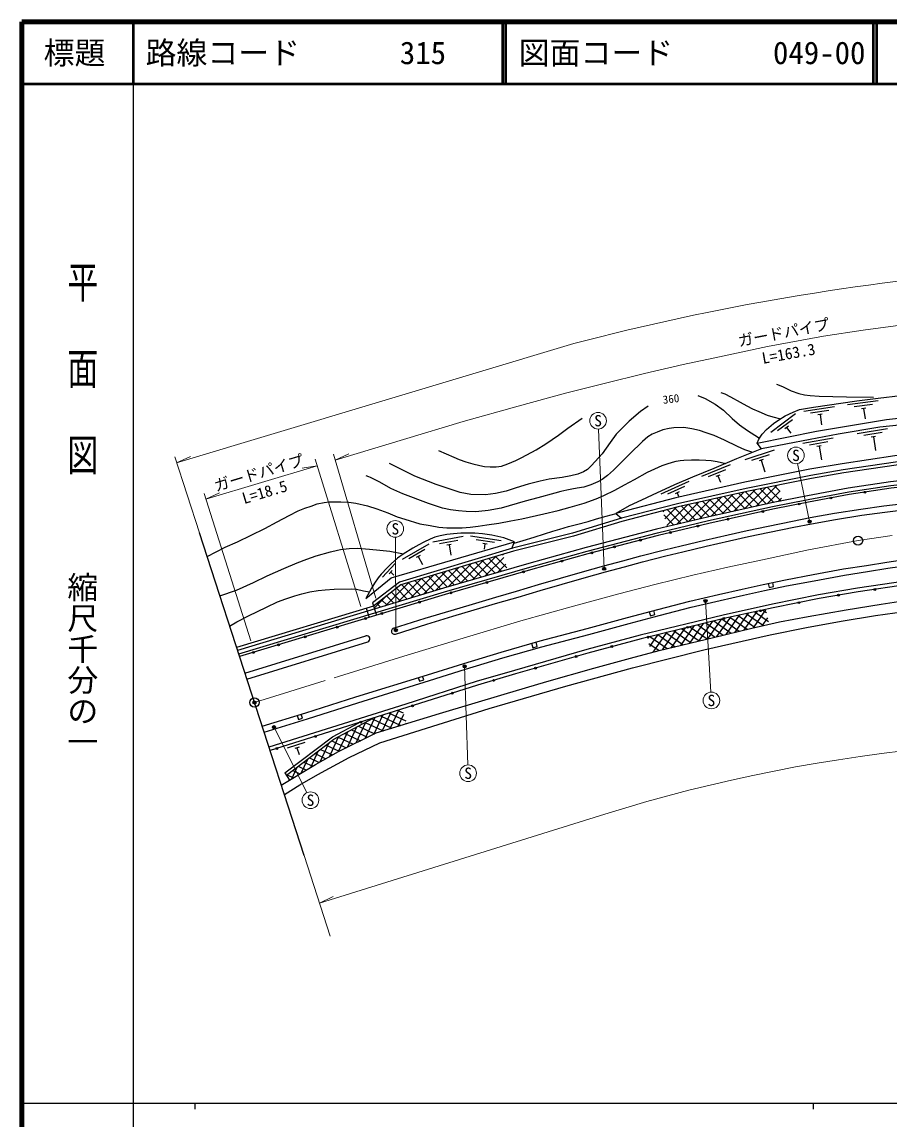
# Model space of a CAD drawing. Units: millimetres at full size, sheet at 1:1000; details may follow other scales. Extents: x 40000 to 680000, y 20000 to 380000.
# Drawn here: x 40000 to 180302, y 202409 to 380000 of the extents above; entities that cross this region are included whole.
import ezdxf
from ezdxf.enums import TextEntityAlignment as Align

# ---------------------------------------------------------------- set-up
doc = ezdxf.new("R2010")
doc.units = ezdxf.units.MM
doc.header["$LTSCALE"] = 1000
doc.header["$PDMODE"] = 32
doc.header["$PDSIZE"] = 500
doc.linetypes.add('CHAIN', pattern=[18.5, 12, -1.5, 3.5, -1.5])
for name, color, linetype, lineweight in [('M-BGD', 7, 'Continuous', 25), ('M-BGD-HTXT', 7, 'Continuous', 13), ('M-BMK', 2, 'CHAIN', 13), ('M-BMK-OTRS', 5, 'Continuous', 25), ('M-BMK-SRVR', 3, 'Continuous', 25), ('M-STR-HTXT', 7, 'Continuous', 13), ('M-STR-STRC', 7, 'Continuous', 25), ('M-TTL', 2, 'Continuous', 140), ('M-TTL-BAND', 7, 'Continuous', 25), ('M-TTL-LINE', 7, 'Continuous', 50)]:
    doc.layers.add(name, color=color, linetype=linetype, lineweight=lineweight)
doc.layers.add('M-OTRS', color=6, linetype='Continuous')
doc.layers.add('M-TTL-TXT', color=7, linetype='Continuous')
doc.styles.add('@ＭＳ ゴシック', font='')
doc.styles.add('ＭＳ ゴシック', font='')
doc.styles.get('@ＭＳ ゴシック').set_extended_font_data('@MS Gothic')
doc.styles.get('ＭＳ ゴシック').set_extended_font_data('MS Gothic')
pattern_1 = [(45, (-0, -0), (-707.1068, 707.1068), []), (135, (-0, -0), (-707.1068, -707.1068), [])]

msp = doc.modelspace()

# ---------------------------------------------------------------- hatches: boundary and pattern name
at = {"layer": 'M-BGD'}
h = msp.add_hatch(dxfattribs=at)
h.set_pattern_fill('USER', color=256, style=0, pattern_type=2)
h.set_pattern_definition(pattern_1)
h.paths.add_polyline_path([(161305, 302140), (162999, 302482), (162483, 305056), (157299, 304015), (146175, 301492), (143704, 300847), (144372, 298287), (150930, 299862)])
h = msp.add_hatch(dxfattribs=at)
h.set_pattern_fill('USER', color=256, style=0, pattern_type=2)
h.set_pattern_definition(pattern_1)
h.paths.add_polyline_path([(118571, 291333), (117824, 293830), (101295, 288882), (96894, 285443), (97039, 284964), (108186, 288334)])
h = msp.add_hatch(dxfattribs=at)
h.set_pattern_fill('USER', color=256, style=0, pattern_type=2)
h.set_pattern_definition([(55, (-0, -0), (-819.152, 573.5764), []), (145, (-0, -0), (-573.5764, -819.152), [])])
h.paths.add_polyline_path([(158116, 281879), (160909, 282513), (160371, 284886), (153579, 283439), (141203, 280417), (141817, 277900), (143107, 278242), (151915, 280370)])
h = msp.add_hatch(dxfattribs=at)
h.set_pattern_fill('USER', color=256, style=0, pattern_type=2)
h.set_pattern_definition([(65, (-0, -0), (-906.3078, 422.6183), []), (155, (-0, -0), (-422.6183, -906.3078), [])])
h.paths.add_polyline_path([(90484, 263880), (82790, 258050), (83275, 257246), (87513, 259806), (91231, 261903), (97311, 264913), (102244, 266425), (101512, 268760), (96811, 267285)])
at = {"layer": 'M-STR-STRC'}
for points in [[(167661, 299241, -0.41421), (167561, 298902, -0.41421), (167222, 299002, -1)], [(134428, 291603, -0.41421), (134328, 291264, -0.41421), (133989, 291364, -1)], [(150817, 286396, -0.41421), (150717, 286057, -0.41421), (150378, 286157, -1)], [(100710, 281661, -0.41421), (100610, 281322, -0.41421), (100271, 281422, -1)], [(111844, 275822, -0.41421), (111744, 275483, -0.41421), (111404, 275583, -1)], [(81012, 265969, -1), (80573, 265730, -0.41421), (80673, 266069, -0.41421)]]:
    msp.add_hatch(color=256, dxfattribs=at).paths.add_polyline_path(points)

# ---------------------------------------------------------------- linework, layer by layer
at = {"layer": 'M-BGD'}
for p, q in [((178541, 318672), (173587, 317995)), ((177611, 318091), (174639, 317685)), ((165186, 316571), (161189, 313567)), ((171485, 317687), (166538, 316960)), ((170561, 317097), (167593, 316661)), ((169489, 316484), (168796, 316382)), ((169143, 316433), (169388, 314764)), ((176533, 317489), (175839, 317395)), ((176186, 317442), (176414, 315770)), ((164657, 315610), (162259, 313808)), ((164008, 314560), (163449, 314139)), ((163729, 314349), (164405, 313450)), ((171283, 312646), (166364, 311750)), ((180073, 314150), (175143, 313312)), ((179162, 313538), (176205, 313036)), ((178104, 312902), (177414, 312785)), ((177759, 312844), (178136, 310625)), ((170380, 312024), (167428, 311486)), ((169329, 311375), (168640, 311250)), ((168985, 311312), (169388, 309099)), ((161716, 310672), (156955, 309145)), ((160902, 309938), (158045, 309022)), ((159944, 309158), (159277, 308944)), ((159611, 309051), (160204, 307200)), ((154596, 308306), (149963, 306425)), ((153838, 307513), (151059, 306385)), ((147928, 305619), (143374, 303556)), ((152942, 306663), (152294, 306400)), ((152618, 306532), (153041, 305489)), ((147203, 304797), (144470, 303559)), ((146341, 303912), (145703, 303623)), ((146022, 303768), (146254, 303255)), ((111418, 296683), (106498, 295789)), ((117521, 296020), (112580, 296782)), ((105840, 295485), (101495, 293011)), ((110514, 296061), (107563, 295525)), ((109463, 295413), (108775, 295288)), ((109119, 295351), (109421, 293690)), ((116465, 295728), (113500, 296185)), ((115259, 295458), (114568, 295565)), ((114913, 295512), (114785, 294680)), ((105194, 294600), (102587, 293115)), ((104417, 293640), (103809, 293293)), ((104113, 293466), (104836, 292195)), ((100371, 292328), (98324, 290135)), ((99915, 291180), (99438, 290669)), ((99677, 290924), (100182, 290452)), ((96728, 285993), (97343, 283959)), ((95718, 285087), (96167, 283603)), ((76083, 274573), (95645, 280623)), ((76391, 273622), (95941, 279668)), ((85796, 263358), (82933, 262460)), ((84833, 262585), (84165, 262375)), ((84499, 262480), (84836, 261406)), ((82556, 258437), (83275, 257246))]:
    msp.add_line(p, q, dxfattribs=at)
for points in [[(153083, 319994), (153730, 319794), (154659, 319307), (156200, 318475), (157312, 317878), (158197, 317377), (159214, 316950), (160585, 316368), (161492, 316096), (162732, 315741)], [(162100, 321378), (163064, 320966), (164477, 320313), (165706, 319843), (166642, 319666), (167542, 319548), (168984, 319437), (173425, 319312), (177801, 319267)], [(149374, 319540), (150549, 319037), (152164, 318135), (153496, 317150), (154901, 315798), (156107, 314761), (157378, 313854), (158587, 313099), (159357, 312639)], [(159673, 310879), (158936, 311827), (159239, 312485), (159774, 313246), (160483, 314036), (161628, 314984), (162459, 315576), (163519, 316219), (164777, 316809), (165826, 317240), (166448, 317394), (168079, 317643), (175107, 318662), (178565, 319116), (182171, 319507)], [(158936, 311827), (168551, 313771), (179876, 315646), (184207, 316129), (190363, 316803), (197817, 317464), (204607, 317954), (211960, 318298), (217876, 318516), (223554, 318600), (223287, 317601)], [(141345, 317807), (140073, 316947), (138273, 315390), (136156, 313274), (135159, 311930), (133890, 310104), (132183, 308201), (131522, 307569), (130840, 307159), (129942, 306811), (128812, 306509), (127403, 306277), (125321, 305982), (123852, 305677), (121893, 305166), (119989, 304601), (118332, 304050), (116643, 303646), (114991, 303451), (112654, 303500), (110892, 303805), (107001, 305132), (103595, 306490), (99480, 308546)], [(246433, 311038), (246995, 311871), (223287, 317601), (215137, 317381), (210055, 317121), (203719, 316783), (198508, 316433), (193583, 315983), (188575, 315499), (183493, 314909), (178821, 314393), (172065, 313246), (167522, 312418), (159673, 310879), (155637, 309259), (151976, 307726), (148496, 306322), (145586, 305050), (141973, 303414), (140240, 302616), (138243, 301681), (136110, 300457), (136989, 299650)], [(107427, 310644), (109856, 309564), (110742, 309192), (111809, 308784), (112973, 308463), (114075, 308193), (114825, 308060), (115753, 307974), (116722, 307972), (117617, 308103), (118641, 308476), (119917, 308988), (120890, 309490), (123181, 310755), (124744, 311719), (126812, 313114), (128336, 314260), (130652, 315885)], [(158247, 310307), (156970, 310710), (155756, 311275), (153670, 312290), (152000, 313031), (150699, 313515), (149627, 313862), (148406, 314158), (147733, 314264), (147102, 314328), (145495, 314315), (144716, 314198), (143715, 313967), (142755, 313614), (141989, 313271), (141297, 312862), (140816, 312471), (140383, 312079), (138380, 310097), (135698, 307466), (134751, 306592), (133868, 305960), (133201, 305575), (132066, 305056), (130896, 304719), (129839, 304536), (128956, 304390), (128152, 304225), (127205, 303984), (126232, 303703), (123481, 302986), (121410, 302437), (117541, 301321), (115461, 300903), (113943, 300754), (113409, 300710), (111887, 300750), (110635, 300840), (109334, 301030), (108031, 301284), (105763, 302030), (101642, 303618), (99703, 304499), (97911, 305490), (96744, 306115), (96404, 306285), (96124, 306380), (95670, 306504)], [(252141, 308289), (245634, 310557), (236940, 310767), (231853, 310854), (227346, 310869), (221387, 310843), (215810, 310736), (207963, 310497), (201598, 310145), (193238, 309562), (188210, 309107), (181438, 308269), (172968, 306991), (167732, 306109), (157299, 304015), (146175, 301492), (137077, 299116), (129239, 296747), (119515, 294336), (101295, 288882), (96894, 285443), (74731, 278741)], [(252139, 307657), (252142, 308920), (246433, 311038), (236951, 311267), (231858, 311354), (227346, 311369), (221381, 311343), (215797, 311236), (207942, 310997), (201567, 310644), (193198, 310060), (188156, 309604), (181370, 308764), (172889, 307485), (167642, 306601), (157195, 304504), (146056, 301978), (136989, 299650), (129107, 297229), (119383, 294819), (101063, 289334), (96728, 285993)], [(246995, 311871), (236971, 312267), (231868, 312354), (227345, 312369), (221369, 312343), (215773, 312236), (207899, 311996), (201505, 311643), (193118, 311057), (188050, 310599), (181234, 309755), (172731, 308473), (167460, 307584), (156986, 305482), (145819, 302949), (136675, 300613), (136110, 300457)], [(74861, 295869), (79299, 297979), (81307, 299088), (83227, 300122), (84717, 300852), (85796, 301290), (86797, 301642), (87791, 301970), (88893, 302212), (89723, 302306), (91573, 302332), (92918, 302273), (94037, 302106), (95888, 301665), (97405, 301182), (99218, 300513), (100726, 299902), (101978, 299508), (104388, 298783), (106043, 298474), (107437, 298213), (108767, 298126), (111206, 298086), (112534, 298207), (113829, 298355), (115209, 298572), (117143, 298891), (119128, 299246), (120909, 299584), (124435, 300357), (126746, 300928), (128693, 301435), (130983, 302121), (132915, 302813), (134154, 303368), (135927, 304208), (137506, 305098), (139108, 305953), (141235, 307134), (142425, 307671), (143615, 308177), (144423, 308490), (145244, 308734), (145873, 308898), (146498, 308999), (147108, 309085), (148353, 309106), (149572, 309120), (150670, 309083), (151504, 308986), (152479, 308844), (153891, 308528)], [(261967, 306919), (257274, 307312), (251099, 307727), (241439, 308291), (232759, 308502), (223335, 308572), (215685, 308377), (207378, 308005), (197004, 307297), (189245, 306532), (180522, 305549), (173669, 304521), (167089, 303307), (161305, 302140), (150930, 299862), (142665, 297877), (131305, 294918), (122009, 292326), (108186, 288334), (74885, 278265)], [(75070, 277694), (108356, 287759), (122173, 291749), (131461, 294339), (142811, 297295), (151065, 299277), (161429, 301553), (167202, 302718), (173768, 303930), (180600, 304954), (189308, 305936), (197054, 306699), (207412, 307406), (215706, 307777), (223340, 307972), (232749, 307902), (241414, 307691), (251062, 307128), (257229, 306714), (261915, 306321)], [(261876, 305873), (257195, 306265), (251033, 306679), (241396, 307241), (232742, 307452), (223344, 307522), (215722, 307327), (207437, 306957), (197091, 306250), (189355, 305488), (180659, 304507), (173842, 303486), (167288, 302276), (161522, 301113), (151166, 298838), (142920, 296858), (131579, 293905), (122296, 291316), (108484, 287327), (75209, 277266)], [(100123, 281855), (105222, 283490), (109448, 284752), (112892, 285774), (116696, 286903), (120008, 287869), (123588, 288937), (127145, 289959), (130714, 290983), (134176, 291973), (137214, 292789), (140149, 293577), (143943, 294535), (146675, 295188), (150495, 296103), (154273, 296984), (157347, 297660), (160726, 298369), (164697, 299195), (167556, 299763), (171482, 300464), (175737, 301129), (179481, 301652), (184167, 302209)], [(100428, 280902), (105518, 282534), (109733, 283793), (113176, 284815), (116978, 285944), (120291, 286910), (123869, 287977), (127421, 288998), (130989, 290021), (134443, 291009), (137474, 291823), (140401, 292609), (144181, 293564), (146908, 294216), (150725, 295130), (154494, 296009), (157557, 296682), (160931, 297390), (164896, 298215), (167742, 298780), (171647, 299477), (175883, 300139), (179609, 300660), (184287, 301216)], [(119621, 295637), (121123, 296050), (122898, 296615), (124535, 297124), (125909, 297552), (127058, 297905), (128428, 298324), (129721, 298672), (131599, 299152), (132947, 299547), (134514, 299993), (136134, 300434)], [(119262, 294783), (119705, 295837), (117975, 296492), (116046, 296926), (114519, 297161), (113255, 297272), (111031, 297263), (109839, 297155), (108765, 297014), (107687, 296796), (106798, 296584), (106034, 296252), (105039, 295814), (104195, 295350), (103226, 294805), (101666, 293856), (100763, 293184), (99756, 292310), (99083, 291649), (98135, 290633), (97640, 289996), (97044, 289155), (96536, 288328), (95648, 286656), (99740, 289996), (119705, 295837)], [(69957, 293456), (72876, 294958), (74861, 295869)], [(72025, 287103), (74726, 288029), (77461, 289249), (79673, 290319), (82355, 291538), (84527, 292470), (86097, 293063), (87588, 293570), (89937, 294250), (91058, 294508), (91562, 294602), (92941, 294767), (94321, 294795), (96243, 294638), (97901, 294501), (99533, 294331), (101727, 293893)], [(78865, 265996), (85924, 268171), (94042, 270730), (105624, 274341), (111490, 276176), (117522, 278003), (123877, 279829), (131454, 281820), (137980, 283596), (142866, 284896), (148058, 286227), (152730, 287343), (156547, 288189), (159930, 288943), (163539, 289687), (168007, 290533), (172949, 291455), (176646, 292031), (179933, 292560), (183873, 293134)], [(79174, 265045), (86222, 267216), (94341, 269775), (105922, 273387), (111784, 275221), (117805, 277043), (124142, 278864), (131712, 280854), (138240, 282630), (143118, 283929), (148299, 285257), (152954, 286368), (156764, 287212), (160139, 287965), (163733, 288706), (168192, 289550), (173118, 290469), (176802, 291043), (180085, 291571), (184007, 292142)], [(209023, 291730), (204317, 291332), (199704, 290885), (193805, 290252), (187466, 289475), (183355, 288945), (175283, 287728), (169017, 286677), (161568, 285141), (153579, 283439), (140178, 280167), (131537, 277829), (119877, 274464), (113696, 272636), (102303, 269008), (80143, 262057)], [(183287, 289506), (175190, 288321), (168907, 287266), (161443, 285728), (153464, 283975), (140054, 280723), (131377, 278407), (119709, 275040), (113520, 273210), (102122, 269580), (79958, 262628)], [(73587, 282182), (74758, 282870), (76649, 283850), (79584, 285271), (81370, 286121), (82715, 286605), (84157, 287110), (85298, 287443), (86600, 287744), (87936, 287989), (89059, 288092), (90520, 288182), (93265, 288226), (94134, 288158), (95255, 287934), (96231, 287745)], [(81962, 256452), (87513, 259806), (91231, 261903), (97311, 264913), (107559, 268054), (118000, 271212), (124935, 273240), (132523, 275379), (138474, 277013), (143107, 278242), (151915, 280370), (158116, 281879), (162553, 282885), (167228, 283760), (173389, 284859), (179029, 285758), (183207, 286388), (189426, 287212), (194783, 287842), (200625, 288443), (208780, 289033)], [(160733, 289109), (160892, 288448), (161612, 288636), (161483, 289263)], [(82455, 254930), (84987, 256527), (87859, 258208), (92919, 260956), (97896, 263303), (105469, 265668), (115608, 268867), (127990, 272496), (138768, 275474), (150358, 278383), (161069, 280804), (166969, 281964), (172527, 282985), (178090, 283903), (182804, 284587), (187140, 285173), (193779, 286028), (199392, 286644), (208336, 287462)], [(141502, 284533), (141695, 283888), (142391, 284099), (142224, 284725)], [(122450, 279419), (122676, 278679), (123386, 278900), (123177, 279627)], [(104124, 273874), (104325, 273276), (105015, 273504), (104831, 274094)], [(82556, 258437), (90240, 264260), (94534, 266571)], [(82790, 258050), (90484, 263880), (96811, 267285)], [(84520, 267738), (84732, 267069), (85381, 267300), (85183, 267943)]]:
    msp.add_lwpolyline(points, dxfattribs=at)
for centre in [(176360, 303863), (165764, 301969), (170887, 302940), (159897, 300756), (149357, 298404), (154244, 299514), (144955, 297347), (135898, 295029), (140075, 296117), (132220, 294072), (127381, 292734), (121164, 290989), (109423, 287599), (115206, 289269), (178007, 288136), (104320, 286068), (165729, 285997), (172137, 287198), (98240, 284230), (159488, 284696), (95579, 283426), (153566, 283435), (85845, 280482), (91016, 282046), (147708, 282004), (81524, 279176), (135469, 278892), (141297, 280439), (77484, 277954), (129655, 277285), (123099, 275393), (116326, 273414), (109638, 271344), (103184, 269288), (94813, 266658), (87478, 264357), (81222, 262395)]:
    msp.add_circle(centre, 150, dxfattribs=at)
for centre, start, end in [((95793, 280146), 287.18444, 107.18444), ((100275, 281379), 107.77699, 287.77699)]:
    msp.add_arc(centre, 500, start, end, dxfattribs=at)
at = {"layer": 'M-BGD-HTXT'}
for p, q in [((134208, 291483), (133275, 314102)), ((167442, 299122), (165514, 308520)), ((100491, 281542), (100417, 296594)), ((150597, 286276), (151476, 271517)), ((111624, 275702), (112150, 259734)), ((80792, 265850), (86079, 255226))]:
    msp.add_line(p, q, dxfattribs=at)
for centre in [(133220, 315451), (165242, 309842), (100411, 297944), (151556, 270169), (112195, 258385), (86681, 254017)]:
    msp.add_circle(centre, 1350, dxfattribs=at)
at = {"layer": 'M-BMK'}
msp.add_lwpolyline([(77621, 269833), (91206, 274067), (101782, 277348), (111413, 280266), (120720, 283041), (129231, 285425), (136557, 287422), (142423, 288932), (148531, 290447), (154192, 291753), (159802, 292930), (167267, 294525), (175285, 296035), (180793, 296854)], dxfattribs=at)
at = {"layer": 'M-BMK-OTRS'}
msp.add_line((85662, 245048), (68707, 297309), dxfattribs=at)
at = {"layer": 'M-BMK-SRVR'}
for centre in [(175285, 296035), (77621, 269833)]:
    msp.add_circle(centre, 750, dxfattribs=at)
at = {"layer": 'M-OTRS'}
msp.add_point((77621, 269833), dxfattribs=at)
at = {"layer": 'M-STR-HTXT'}
for p, q in [((65029, 308646), (129297, 327930)), ((64720, 309597), (68707, 297309)), ((65029, 308646), (67259, 309672)), ((94854, 285387), (87452, 309228)), ((97252, 286742), (90396, 310058)), ((90687, 309069), (92907, 310115)), ((69750, 302752), (87782, 308167)), ((87782, 308167), (85355, 307795)), ((69750, 302752), (71980, 303778)), ((77011, 279808), (69459, 303669)), ((134312, 251781), (88151, 237375)), ((89891, 232012), (85662, 245048)), ((88151, 237375), (90370, 238426))]:
    msp.add_line(p, q, dxfattribs=at)
msp.add_lwpolyline([(90687, 309069), (91937, 309457), (101747, 312429), (111393, 315305), (120287, 317796), (127955, 319885), (134193, 321492), (140713, 323109), (146969, 324552), (152846, 325786), (160651, 327452), (169704, 329158), (176105, 330110), (182937, 331020), (189411, 331726), (195718, 332333), (200948, 332676), (207895, 333119), (214575, 333365), (223339, 333522), (232089, 333696), (242242, 333557), (250780, 333349), (259775, 332945)], dxfattribs=at)
for centre, radius, start, end in [((231073, -59168), 400253, 84.48089, 104.73078), ((212615, 863), 262852, 82.70851, 107.33138)]:
    msp.add_arc(centre, radius, start, end, dxfattribs=at)
at = {"layer": 'M-STR-STRC'}
for centre in [(167442, 299122), (134208, 291483), (150597, 286276), (100491, 281542), (111624, 275702), (80792, 265850)]:
    msp.add_circle(centre, 250, dxfattribs=at)
at = {"layer": 'M-TTL'}
for p, q in [((40000, 380000), (40000, 20000)), ((680000, 380000), (40000, 380000))]:
    msp.add_line(p, q, dxfattribs=at)
at = {"layer": 'M-TTL-BAND'}
for p, q in [((58000, 370000), (58000, 20000)), ((40000, 205000), (579000, 205000)), ((68000, 205000), (68000, 204000)), ((168000, 205000), (168000, 204000))]:
    msp.add_line(p, q, dxfattribs=at)
at = {"layer": 'M-TTL-LINE'}
for p, q in [((58000, 380000), (58000, 370000)), ((117750, 380000), (117750, 370000)), ((118250, 380000), (118250, 370000)), ((177750, 380000), (177750, 370000)), ((178250, 380000), (178250, 370000)), ((40000, 370000), (680000, 370000))]:
    msp.add_line(p, q, dxfattribs=at)

# ---------------------------------------------------------------- texts
at = {"layer": 'M-BGD', "style": 'ＭＳ ゴシック'}
msp.add_text('360', height=1320, rotation=6.8, dxfattribs=at).set_placement((145142, 317938), align=Align.BOTTOM_CENTER)
at = {"layer": 'M-BGD-HTXT', "style": 'ＭＳ ゴシック'}
for p in [(133220, 315451), (165242, 309842), (100411, 297944), (151556, 270169), (112195, 258385), (86681, 254017)]:
    msp.add_text('S', height=1833, dxfattribs=at).set_placement(p, align=Align.MIDDLE_CENTER)
at = {"layer": 'M-STR-HTXT', "style": 'ＭＳ ゴシック'}
for s, rotation, p in [('ガードパイプ', 10.742, (163512, 328306)), ('L=163.3', 10.198, (164300, 324877)), ('ガードパイプ', 16.716, (78759, 305610)), ('L=18.5', 16.716, (79694, 302498))]:
    msp.add_text(s, height=1833, rotation=rotation, dxfattribs=at).set_placement(p, align=Align.BOTTOM_CENTER)
at = {"layer": 'M-TTL-BAND', "style": '@ＭＳ ゴシック', "width": 1.4}
msp.add_text('平  面  図', height=3666, rotation=270, dxfattribs=at).set_placement((49777, 306475), align=Align.MIDDLE_RIGHT)
at = {"layer": 'M-TTL-BAND', "style": '@ＭＳ ゴシック'}
msp.add_text('縮尺千分の一', height=3666, rotation=270, dxfattribs=at).set_placement((49777, 261030), align=Align.MIDDLE_RIGHT)
at = {"layer": 'M-TTL-TXT', "style": 'ＭＳ ゴシック'}
msp.add_text('標題', height=3666, dxfattribs=at).set_placement((48500, 375000), align=Align.MIDDLE_CENTER)
for s, p in [('路線コード', (60000, 375000)), ('315', (101142, 375000)), ('図面コード', (120380, 375000)), ('049-00', (161521, 375000))]:
    msp.add_text(s, height=3666, dxfattribs=at).set_placement(p, align=Align.MIDDLE_LEFT)

doc.saveas('drawing.dxf')
